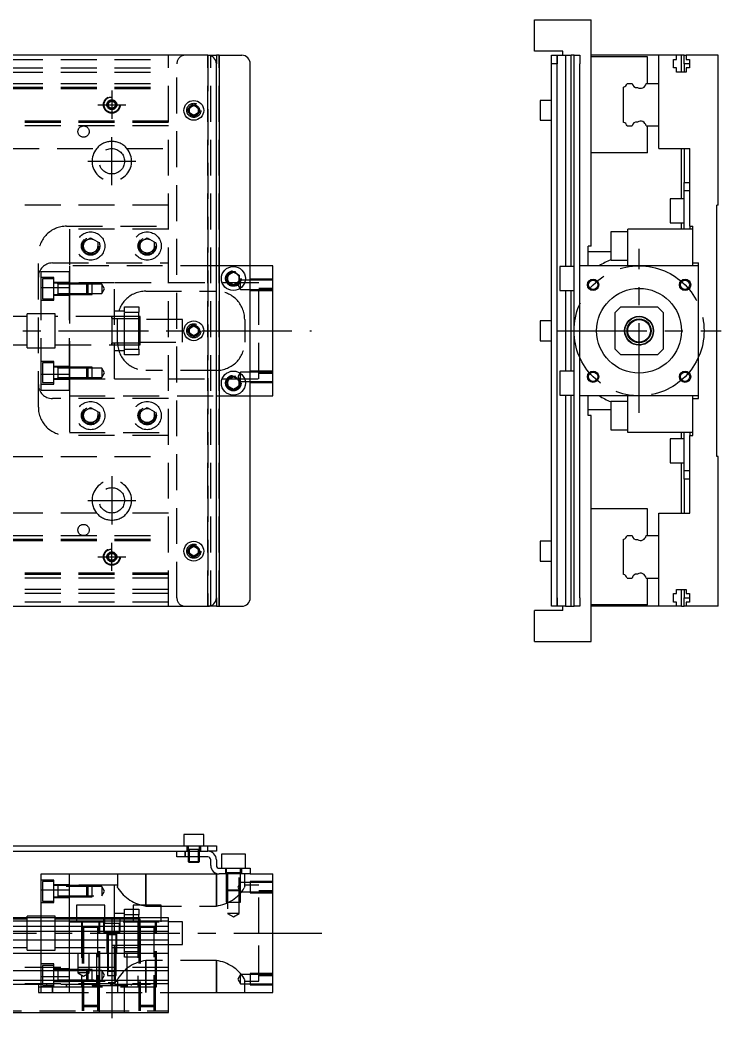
# Model space of a CAD drawing. Extents: x -28 to 613, y -272 to 112.
# Drawn here: x 364.5 to 612.5, y -243.2 to 110 of the extents above; entities that cross this region are included whole.
import ezdxf

# ---------------------------------------------------------------- set-up
doc = ezdxf.new("R2010")
doc.units = 0
doc.linetypes.add('CENTER', pattern=[50.8, 31.75, -6.35, 6.35, -6.35])
doc.linetypes.add('DASHED', pattern=[19.05, 12.7, -6.35])
doc.layers.get('0').update_dxf_attribs({"linetype": 'CONTINUOUS'})
doc.layers.add('CENTER', color=1, linetype='CENTER')

msp = doc.modelspace()

# ---------------------------------------------------------------- linework, layer by layer
at = {"color": 7, "linetype": 'CONTINUOUS'}
for p, q in [((546.53, 99), (546.53, 110)), ((546.53, 110), (566.53, 110)), ((566.53, 30), (566.53, 110)), ((556.53, 99), (546.53, 99)), ((556.53, 97.5), (556.53, 99)), ((431, 97.5), (3, 97.5)), ((431, 97.5), (434, 97.5)), ((434, 97.5), (434, 94.5)), ((435, 97.5), (434, 97.5)), ((435, 97.5), (435, -97.5)), ((435, 97.5), (443, 97.5)), ((552.53, 97.5), (554.53, 97.5)), ((552.53, 94.5), (552.53, 97.5)), ((554.53, 97.5), (557.53, 97.5)), ((554.53, 97.5), (554.53, 94.5)), ((557.53, 97.5), (557.53, 22.75)), ((557.53, 97.5), (559.53, 97.5)), ((559.53, 22.75), (559.53, 97.5)), ((560.53, 97.5), (559.53, 97.5)), ((560.53, 97.5), (562.53, 97.5)), ((560.53, 94.5), (560.53, 97.5)), ((562.53, 97.5), (562.53, 94.5)), ((590.53, 97.5), (566.53, 97.5)), ((586.53, 97), (566.53, 97)), ((586.53, 87.5), (586.53, 97)), ((590.53, 87.5), (590.53, 97.5)), ((596.83, 97.5), (590.53, 97.5)), ((595.68, 96), (596.83, 96)), ((595.68, 93), (595.68, 96)), ((598.53, 97.5), (596.83, 97.5)), ((596.83, 96), (596.83, 97.5)), ((598.53, 91.5), (598.53, 97.5)), ((599.53, 97.5), (598.53, 97.5)), ((599.53, 97.5), (600.23, 97.5)), ((599.53, 94.5), (599.53, 97.5)), ((600.23, 97.5), (600.23, 96)), ((611.53, 97.5), (600.23, 97.5)), ((600.23, 96), (601.38, 96)), ((601.38, 96), (601.38, 93)), ((611.53, 44.5), (611.53, 97.5)), ((434, -94.5), (434, 94.5)), ((446, -94.5), (446, 94.5)), ((554.53, 94.5), (552.53, 94.5)), ((552.53, -94.5), (552.53, 94.5)), ((554.53, -94.5), (554.53, 94.5)), ((560.53, -94.5), (560.53, 94.5)), ((562.53, 23), (562.53, 94.5)), ((596.83, 93), (595.68, 93)), ((596.83, 91.5), (596.83, 93)), ((601.38, 94.5), (599.53, 94.5)), ((599.53, 94.5), (599.53, 91.5)), ((600.23, 93), (600.23, 91.5)), ((601.38, 93), (600.23, 93)), ((600.23, 91.5), (596.83, 91.5)), ((578.03, 73.752272), (578.03, 86.247728)), ((579.282272, 87.5), (581.05668, 87.5)), ((586.007372, 87.5), (590.53, 87.5)), ((590.53, 72.5), (590.53, 87.5)), ((590.53, 72.5), (590.53, 87.5)), ((548.53, 81.5), (548.53, 78)), ((552.53, 81.5), (548.53, 81.5)), ((424.5, 78.866026), (426, 79.73205)), ((424.5, 77.133974), (424.5, 78.866026)), ((426, 79.73205), (427.5, 78.866026)), ((427.5, 78.866026), (427.5, 77.133974)), ((548.53, 78), (548.53, 74.5)), ((426, 76.26795), (424.5, 77.133974)), ((427.5, 77.133974), (426, 76.26795)), ((548.53, 74.5), (552.53, 74.5)), ((579.282272, 72.5), (581.05668, 72.5)), ((586.007372, 72.5), (590.53, 72.5)), ((586.53, 63), (586.53, 72.5)), ((590.53, 64.5), (590.53, 72.5)), ((590.53, 64.5), (601.53, 64.5)), ((598.53, 46.75), (598.53, 64.5)), ((599.53, 64.5), (599.53, 52.5)), ((601.53, 37), (601.53, 64.5)), ((586.53, 63), (566.53, 63)), ((599.53, 49.5), (599.53, 52.5)), ((599.53, 52.5), (601.53, 52.5)), ((601.53, 49.5), (599.53, 49.5)), ((599.53, 36), (599.53, 49.5)), ((594.53, 46.75), (594.53, 42.5)), ((599.53, 46.75), (594.53, 46.75)), ((594.53, 42.5), (594.53, 38.25)), ((611.53, 44.5), (611.03, 44.5)), ((611.03, -44.5), (611.03, 44.5)), ((602.53, 36), (579.53, 36)), ((579.53, 23), (579.53, 36)), ((594.53, 38.25), (599.53, 38.25)), ((598.53, 36), (598.53, 38.25)), ((601.53, 37), (602.53, 37)), ((601.53, 37), (601.53, 36)), ((602.53, 36), (602.53, 37)), ((602.53, 24), (602.53, 36)), ((602.53, 24), (602.53, 36)), ((573.53, 35), (573.53, 30)), ((579.53, 35), (573.53, 35)), ((566.53, 30), (565.53, 30)), ((565.53, 25), (565.53, 30)), ((573.53, 30), (573.53, 25)), ((573.53, 28), (565.53, 28)), ((565.53, 23), (565.53, 25)), ((573.53, 25), (579.53, 25)), ((454, 23), (446, 23)), ((454, -23), (454, 23)), ((555.53, 22.75), (555.53, 18.5)), ((560.53, 22.75), (555.53, 22.75)), ((562.53, -23), (562.53, 23)), ((604.53, 23), (562.53, 23)), ((602.53, 23), (602.53, 24)), ((602.53, 24), (604.53, 24)), ((604.53, 23), (604.53, 24)), ((604.53, -23), (604.53, 23)), ((438, 19.6547), (440, 20.809402)), ((438, 17.3453), (438, 19.6547)), ((440, 20.809402), (442, 19.6547)), ((442, 19.6547), (442, 17.3453)), ((555.53, 18.5), (555.53, 14.25)), ((440, 16.190598), (438, 17.3453)), ((442, 17.3453), (440, 16.190598)), ((555.53, 14.25), (560.53, 14.25)), ((557.53, 14.25), (557.53, -14.25)), ((559.53, -14.25), (559.53, 14.25)), ((577.03, 8.5), (575.03, 6.5)), ((577.03, 8.5), (590.03, 8.5)), ((592.03, 6.5), (590.03, 8.5)), ((575.03, -6.5), (575.03, 6.5)), ((592.03, 6.5), (592.03, -6.5)), ((424.5, 0.866026), (426, 1.73205)), ((424.5, -0.866026), (424.5, 0.866026)), ((426, 1.73205), (427.5, 0.866026)), ((427.5, 0.866026), (427.5, -0.866026)), ((548.53, 3.5), (548.53, 0)), ((552.53, 3.5), (548.53, 3.5)), ((426, -1.73205), (424.5, -0.866026)), ((427.5, -0.866026), (426, -1.73205)), ((548.53, 0), (548.53, -3.5)), ((548.53, -3.5), (552.53, -3.5)), ((575.03, -6.5), (577.03, -8.5)), ((590.03, -8.5), (592.03, -6.5)), ((590.03, -8.5), (577.03, -8.5)), ((438, -17.3453), (440, -16.190598)), ((438, -19.6547), (438, -17.3453)), ((440, -16.190598), (442, -17.3453)), ((442, -17.3453), (442, -19.6547)), ((555.53, -14.25), (555.53, -18.5)), ((560.53, -14.25), (555.53, -14.25)), ((440, -20.809402), (438, -19.6547)), ((442, -19.6547), (440, -20.809402)), ((555.53, -18.5), (555.53, -22.75)), ((446, -23), (454, -23)), ((555.53, -22.75), (560.53, -22.75)), ((557.53, -22.75), (557.53, -97.5)), ((559.53, -97.5), (559.53, -22.75)), ((604.53, -23), (562.53, -23)), ((562.53, -94.5), (562.53, -23)), ((565.53, -25), (565.53, -23)), ((579.53, -36), (579.53, -23)), ((602.53, -24), (602.53, -23)), ((602.53, -36), (602.53, -24)), ((602.53, -36), (602.53, -24)), ((602.53, -24), (604.53, -24)), ((604.53, -24), (604.53, -23)), ((565.53, -30), (565.53, -25)), ((573.53, -28), (565.53, -28)), ((573.53, -25), (573.53, -30)), ((579.53, -25), (573.53, -25)), ((566.53, -30), (565.53, -30)), ((566.53, -110), (566.53, -30)), ((573.53, -30), (573.53, -35)), ((573.53, -35), (579.53, -35)), ((602.53, -36), (579.53, -36)), ((594.53, -38.25), (594.53, -42.5)), ((599.53, -38.25), (594.53, -38.25)), ((598.53, -38.25), (598.53, -36)), ((599.53, -49.5), (599.53, -36)), ((601.53, -36), (601.53, -37)), ((601.53, -64.5), (601.53, -37)), ((601.53, -37), (602.53, -37)), ((602.53, -37), (602.53, -36)), ((594.53, -42.5), (594.53, -46.75)), ((611.53, -44.5), (611.03, -44.5)), ((611.53, -97.5), (611.53, -44.5)), ((594.53, -46.75), (599.53, -46.75)), ((598.53, -64.5), (598.53, -46.75)), ((599.53, -49.5), (601.53, -49.5)), ((599.53, -52.5), (599.53, -49.5)), ((601.53, -52.5), (599.53, -52.5)), ((599.53, -52.5), (599.53, -64.5)), ((586.53, -63), (566.53, -63)), ((586.53, -72.5), (586.53, -63)), ((590.53, -72.5), (590.53, -64.5)), ((590.53, -64.5), (601.53, -64.5)), ((578.03, -86.247728), (578.03, -73.752272)), ((579.282272, -72.5), (581.05668, -72.5)), ((586.007372, -72.5), (590.53, -72.5)), ((590.53, -87.5), (590.53, -72.5)), ((590.53, -87.5), (590.53, -72.5)), ((424.5, -77.133974), (426, -76.26795)), ((424.5, -78.866026), (424.5, -77.133974)), ((426, -76.26795), (427.5, -77.133974)), ((427.5, -77.133974), (427.5, -78.866026)), ((548.53, -74.5), (548.53, -78)), ((552.53, -74.5), (548.53, -74.5)), ((426, -79.73205), (424.5, -78.866026)), ((427.5, -78.866026), (426, -79.73205)), ((548.53, -78), (548.53, -81.5)), ((548.53, -81.5), (552.53, -81.5)), ((579.282272, -87.5), (581.05668, -87.5)), ((586.007372, -87.5), (590.53, -87.5)), ((586.53, -97), (586.53, -87.5)), ((590.53, -97.5), (590.53, -87.5)), ((596.83, -91.5), (600.23, -91.5)), ((596.83, -93), (596.83, -91.5)), ((598.53, -97.5), (598.53, -91.5)), ((599.53, -91.5), (599.53, -94.5)), ((600.23, -91.5), (600.23, -93)), ((434, -94.5), (434, -97.5)), ((552.53, -97.5), (552.53, -94.5)), ((554.53, -94.5), (554.53, -97.5)), ((560.53, -97.5), (560.53, -94.5)), ((562.53, -94.5), (562.53, -97.5)), ((595.68, -93), (596.83, -93)), ((595.68, -96), (595.68, -93)), ((599.53, -94.5), (601.38, -94.5)), ((599.53, -97.5), (599.53, -94.5)), ((600.23, -93), (601.38, -93)), ((601.38, -93), (601.38, -96)), ((3, -97.5), (431, -97.5)), ((434, -97.5), (431, -97.5)), ((434, -97.5), (435, -97.5)), ((435, -97.5), (443, -97.5)), ((554.53, -97.5), (552.53, -97.5)), ((557.53, -97.5), (554.53, -97.5)), ((556.53, -99), (556.53, -97.5)), ((557.53, -97.5), (559.53, -97.5)), ((559.53, -97.5), (560.53, -97.5)), ((562.53, -97.5), (560.53, -97.5)), ((586.53, -97), (566.53, -97)), ((590.53, -97.5), (566.53, -97.5)), ((596.83, -97.5), (590.53, -97.5)), ((596.83, -96), (595.68, -96)), ((596.83, -97.5), (596.83, -96)), ((598.53, -97.5), (596.83, -97.5)), ((598.53, -97.5), (599.53, -97.5)), ((600.23, -97.5), (599.53, -97.5)), ((600.23, -96), (600.23, -97.5)), ((601.38, -96), (600.23, -96)), ((611.53, -97.5), (600.23, -97.5)), ((546.53, -110), (546.53, -99)), ((556.53, -99), (546.53, -99)), ((546.53, -110), (566.53, -110)), ((429.5, -178.21), (422.5, -178.21)), ((422.5, -178.21), (422.5, -182.21)), ((429.5, -182.21), (429.5, -178.21)), ((317, -182.21), (431, -182.21)), ((431, -184.21), (431, -182.21)), ((431, -182.21), (434, -182.21)), ((434, -182.21), (434, -184.21)), ((317, -184.21), (423, -184.21)), ((420, -186.21), (420, -184.21)), ((423, -186.21), (420, -186.21)), ((423, -184.21), (431, -184.21)), ((423, -184.21), (431, -184.21)), ((431, -186.21), (423, -186.21)), ((424, -186.21), (424, -187.86)), ((424.35, -186.21), (424.35, -188.21)), ((427.65, -188.21), (427.65, -186.21)), ((428, -187.86), (428, -186.21)), ((434, -184.21), (431, -184.21)), ((444.25, -185.21), (435.75, -185.21)), ((435.75, -185.21), (435.75, -190.21)), ((444.25, -190.21), (444.25, -185.21)), ((424, -187.86), (428, -187.86)), ((424, -187.86), (424.35, -188.21)), ((427.65, -188.21), (424.35, -188.21)), ((427.65, -188.21), (428, -187.86)), ((432, -189.21), (432, -187.21)), ((434, -187.21), (434, -189.21)), ((435, -190.21), (443, -190.21)), ((443, -192.21), (443, -190.21)), ((443, -190.21), (446, -190.21)), ((446, -190.21), (446, -192.21)), ((372, -197.88029), (372, -192.21)), ((372, -192.21), (382, -192.21)), ((382, -192.21), (435, -192.21)), ((382, -207.71), (382, -192.21)), ((443, -192.21), (435, -192.21)), ((446, -192.21), (443, -192.21)), ((446, -192.21), (454, -192.21)), ((454, -234.21), (454, -192.21)), ((372, -197.88029), (382, -197.88029)), ((372, -207.71), (372, -197.88029)), ((394.5, -203.21), (384.5, -203.21)), ((384.5, -203.21), (384.5, -207.71)), ((394.5, -207.71), (394.5, -203.21)), ((414.5, -203.21), (404.5, -203.21)), ((404.5, -203.21), (404.5, -207.71)), ((414.5, -207.71), (414.5, -203.21)), ((417, -207.71), (310.5, -207.71)), ((367, -207.71), (367, -207.21)), ((372, -207.21), (367, -207.21)), ((397, -208.209994), (397, -218.210006)), ((417, -241.21), (417, -207.71)), ((417, -208.962272), (310.5, -208.962272)), ((310.5, -210.73668), (417, -210.73668)), ((398, -208.96), (397, -208.96)), ((397, -211.01), (397, -212.71)), ((401.5, -208.96), (398, -208.96)), ((404.5, -208.96), (401.5, -208.96)), ((406.5, -208.96), (404.5, -208.96)), ((407, -208.96), (406.5, -208.96)), ((417, -212.633076), (310.5, -212.633076)), ((397, -212.71), (397, -217.46)), ((397, -213.21), (397, -218.210006)), ((417, -215.687372), (310.5, -215.687372)), ((397, -217.46), (407, -217.46)), ((17, -220.21), (417, -220.21)), ((417, -226.51), (17, -226.51)), ((395.75, -226.51), (395.75, -226.71)), ((417, -229.91), (17, -229.91)), ((417, -234.21), (454, -234.21)), ((17, -241.21), (417, -241.21))]:
    msp.add_line(p, q, dxfattribs=at)
at = {"color": 3, "linetype": 'DASHED'}
for p, q in [((17, 96), (417, 96)), ((417, -97.5), (417, 97.5)), ((431, -97.5), (431, 97.5)), ((431, 97.5), (431, -97.5)), ((432, -97.5), (432, 97.5)), ((435, -97.5), (435, 97.5)), ((554.53, 94.5), (554.53, 97.5)), ((17, 93), (417, 93)), ((420, -94.5), (420, 94.5)), ((17, 91.5), (417, 91.5)), ((17, 87.5), (417, 87.5)), ((17, 86.247728), (417, 86.247728)), ((17, 86.1147), (417, 86.1147)), ((17, 86.1), (417, 86.1)), ((17, 85.8), (417, 85.8)), ((395.75, 80.721688), (397, 81.443376)), ((397, 81.443376), (398.25, 80.721688)), ((395.75, 79.278312), (395.75, 80.721688)), ((397, 78.556624), (395.75, 79.278312)), ((398.25, 79.278312), (397, 78.556624)), ((398.25, 80.721688), (398.25, 79.278312)), ((398.477374, 80.25955), (398.5, 80)), ((427.973226, 78.326156), (428, 78)), ((417, 74.2), (17, 74.2)), ((417, 73.9), (17, 73.9)), ((417, 73.8853), (17, 73.8853)), ((417, 73.752272), (17, 73.752272)), ((417, 72.5), (17, 72.5)), ((282.361903, 64.5), (391.638098, 64.5)), ((402.361902, 64.5), (417, 64.5)), ((417, 44.5), (17, 44.5)), ((381, 37), (417, 37)), ((417, 36), (382, 36)), ((382, 36), (382, 23)), ((417, 36), (417, 37)), ((387, 31.443376), (389.5, 32.886752)), ((389.5, 32.886752), (392, 31.443376)), ((407, 31.443376), (409.5, 32.886752)), ((409.5, 32.886752), (412, 31.443376)), ((386.5, 30), (386.520026, 30.346056)), ((387, 28.556624), (387, 31.443376)), ((389.5, 27.113248), (387, 28.556624)), ((392, 28.556624), (389.5, 27.113248)), ((392, 31.443376), (392, 28.556624)), ((406.5, 30), (406.520026, 30.346056)), ((407, 28.556624), (407, 31.443376)), ((409.5, 27.113248), (407, 28.556624)), ((412, 28.556624), (409.5, 27.113248)), ((412, 31.443376), (412, 28.556624)), ((371, -27), (371, 27)), ((376, 24), (417, 24)), ((434, 23), (382, 23)), ((382, 23), (382, 15.32971)), ((446, 23), (434, 23)), ((372, 21), (382, 21)), ((372, 15.32971), (372, 21)), ((376.5, 18.849242), (372, 18.849242)), ((372.5, 18.349242), (372.5, 11.349242)), ((376.5, 18.349242), (372.5, 18.349242)), ((376.5, 10.849242), (376.5, 18.849242)), ((382, 15.32971), (382, 21)), ((437.5, 18.5), (437.52689, 18.865682)), ((442.5, 17.913456), (442.355836, 17.663756)), ((442.5, 14.613456), (442.5, 17.913456)), ((446, 17.913456), (442.5, 17.913456)), ((454, 18.26345), (446, 18.26345)), ((454, 17.913456), (446, 17.913456)), ((372, -15.32971), (372, 15.32971)), ((372, 15.32971), (382, 15.32971)), ((382, 17.099242), (376.5, 17.099242)), ((377.905, 16.849242), (376.5, 16.849242)), ((382, 16.849242), (377.895, 16.849242)), ((377.9, 16.849248), (377.9, 12.849238)), ((377.9, 16.849248), (377.9, 12.849238)), ((377.9, 16.849248), (377.9, 12.849238)), ((377.9, 16.849242), (377.9, 16.63278)), ((377.9, 16.632534), (377.9, 16.849242)), ((377.9, 16.63278), (377.9, 13.065704)), ((382, 16.499242), (377.9, 16.499242)), ((398, 17), (382, 17)), ((398, 17), (382, 17)), ((388.15, 16.849242), (382, 16.849242)), ((388.15, 16.849238), (382, 16.849238)), ((388.5, 16.499242), (382, 16.499242)), ((388.5, 16.499242), (382, 16.499242)), ((382, 15.32971), (382, -15.32971)), ((382, -15.32971), (382, 15.32971)), ((388.15, 12.849242), (388.15, 16.849242)), ((388.5, 16.499242), (388.15, 16.849242)), ((390, 16.849238), (388.15, 16.849238)), ((388.5, 16.499242), (388.5, 13.199242)), ((390, 16.499242), (388.5, 16.499242)), ((390, 12.849248), (390, 16.849238)), ((393.5, 16.499242), (390, 16.499242)), ((393.5, 16.499242), (393.5, 14.849242)), ((394.452628, 14.849242), (393.5, 16.499242)), ((393.5, 14.849242), (393.5, 13.199242)), ((393.5, 13.199242), (394.452628, 14.849242)), ((398, -17), (398, 17)), ((449, 17), (398, 17)), ((441.90257, 16.878676), (441.547372, 16.263456)), ((441.547372, 16.263456), (442.5, 14.613456)), ((442.5, 14.613456), (446, 14.613456)), ((446, 14.613456), (454, 14.613456)), ((446, 14.26346), (454, 14.26346)), ((449, -17), (449, 17)), ((454, 15), (449, 15)), ((372, 10.849242), (376.5, 10.849242)), ((372.5, 11.349242), (376.5, 11.349242)), ((376.5, 12.849242), (377.905, 12.849242)), ((376.5, 12.599242), (382, 12.599242)), ((377.895, 12.849242), (382, 12.849242)), ((377.9, 13.199242), (382, 13.199242)), ((377.9, 12.849242), (377.9, 13.06591)), ((377.9, 13.065704), (377.9, 12.849242)), ((382, 13.199242), (388.5, 13.199242)), ((382, 13.199242), (388.5, 13.199242)), ((382, 12.849248), (388.15, 12.849248)), ((382, 12.849242), (388.15, 12.849242)), ((388.15, 12.849242), (388.5, 13.199242)), ((388.15, 12.849248), (390, 12.849248)), ((388.5, 13.199242), (390, 13.199242)), ((390, 13.199242), (393.5, 13.199242)), ((409, 14), (434, 14)), ((401.5, 8.5), (406.5, 8.5)), ((401.5, 6.5), (401.5, 8.5)), ((406.5, 8.5), (406.5, 6.5)), ((367, 5), (362, 5)), ((367, -6), (367, 6)), ((372, 6), (367, 6)), ((377, 6), (372, 6)), ((377, 6), (372, 6)), ((377, -6), (377, 6)), ((377, -6), (377, 6)), ((397.005, 5), (377, 5)), ((396.995, 5), (377, 5)), ((406.5, 5), (396.995, 5)), ((397.005, 5), (396.995, 5)), ((397, 5.000006), (397, -5.000006)), ((397, 5.000006), (397, -5.000006)), ((397, 4.43509), (397, 5)), ((397, 5), (397, 4.435078)), ((397, 4.435078), (397, -4.43509)), ((407, 4.25), (397, 4.25)), ((406.5, 5), (397.005, 5)), ((401.5, 7), (398, 7)), ((399, -4), (399, 4)), ((406.5, 6.5), (401.5, 6.5)), ((401.5, -6.5), (401.5, 6.5)), ((406.5, -6.5), (406.5, 6.5)), ((407, 5), (406.5, 5)), ((407, -5), (407, 5)), ((422, 4), (407, 4)), ((422, -4), (422, 4)), ((444, 4), (444, -4)), ((424, 0), (424.023172, 0.30356)), ((362, -5), (367, -5)), ((367, -6), (372, -6)), ((372, -6), (377, -6)), ((372, -6), (377, -6)), ((377, -5), (397.005, -5)), ((377, -5), (396.995, -5)), ((396.995, -5), (406.5, -5)), ((396.995, -5), (397.005, -5)), ((397, -4.25), (407, -4.25)), ((397, -5), (397, -4.435078)), ((397, -4.43509), (397, -5)), ((397.005, -5), (406.5, -5)), ((398, -7), (401.5, -7)), ((401.5, -6.5), (406.5, -6.5)), ((401.5, -8.5), (401.5, -6.5)), ((406.5, -5), (407, -5)), ((406.5, -6.5), (406.5, -8.5)), ((407, -4), (422, -4)), ((583.53, -5), (584.137178, -4.962996)), ((406.5, -8.5), (401.5, -8.5)), ((376.5, -10.849242), (372, -10.849242)), ((372.5, -11.349242), (372.5, -18.349242)), ((376.5, -11.349242), (372.5, -11.349242)), ((376.5, -18.849242), (376.5, -10.849242)), ((382, -12.599242), (376.5, -12.599242)), ((377.905, -12.849242), (376.5, -12.849242)), ((382, -12.849244), (377.895, -12.849242)), ((377.9, -12.849238), (377.9, -16.849248)), ((377.9, -12.849238), (377.9, -16.849248)), ((377.9, -12.849242), (377.9, -13.065704)), ((377.9, -13.06595), (377.9, -12.849242)), ((377.9, -13.065704), (377.9, -16.63278)), ((382, -13.199242), (377.9, -13.199242)), ((388.15, -12.849242), (382, -12.849244)), ((388.15, -12.849248), (382, -12.849248)), ((388.5, -13.199242), (382, -13.199242)), ((388.5, -13.199242), (382, -13.199242)), ((388.15, -16.849242), (388.15, -12.849242)), ((388.5, -13.199242), (388.15, -12.849242)), ((390, -12.849248), (388.15, -12.849248)), ((388.5, -13.199242), (388.5, -16.499242)), ((390, -13.199242), (388.5, -13.199242)), ((390, -16.849238), (390, -12.849248)), ((393.5, -13.199242), (390, -13.199242)), ((393.5, -13.199242), (393.5, -16.499242)), ((394.452628, -14.849242), (393.5, -13.199242)), ((434, -14), (409, -14)), ((372, -15.32971), (382, -15.32971)), ((372, -21), (372, -15.32971)), ((376.5, -16.849242), (377.905, -16.849242)), ((376.5, -17.099242), (382, -17.099242)), ((377.895, -16.849242), (382, -16.84924)), ((377.9, -16.499242), (382, -16.499242)), ((377.9, -16.849242), (377.9, -16.632574)), ((377.9, -16.63278), (377.9, -16.849242)), ((382, -15.32971), (382, -23)), ((382, -21), (382, -15.32971)), ((382, -16.499242), (388.5, -16.499242)), ((382, -16.499242), (388.5, -16.499242)), ((382, -16.849238), (388.15, -16.849238)), ((382, -16.84924), (388.15, -16.849242)), ((382, -17), (398, -17)), ((382, -17), (398, -17)), ((388.15, -16.849242), (388.5, -16.499242)), ((388.15, -16.849238), (390, -16.849238)), ((388.5, -16.499242), (390, -16.499242)), ((390, -16.499242), (393.5, -16.499242)), ((393.5, -16.499242), (394.452628, -14.849242)), ((398, -17), (449, -17)), ((442.5, -14.613456), (441.547372, -16.263456)), ((441.547372, -16.263456), (441.90364, -16.880528)), ((442.5, -17.913456), (442.5, -14.613456)), ((446, -14.613456), (442.5, -14.613456)), ((454, -14.26346), (446, -14.26346)), ((454, -14.613456), (446, -14.613456)), ((449, -15), (454, -15)), ((372, -18.849242), (376.5, -18.849242)), ((372, -21), (382, -21)), ((372.5, -18.349242), (376.5, -18.349242)), ((442.355326, -17.662872), (442.5, -17.913456)), ((442.483582, -18.213962), (442.5, -18.5)), ((442.5, -17.913456), (446, -17.913456)), ((446, -17.913456), (454, -17.913456)), ((446, -18.26345), (454, -18.26345)), ((417, -24), (376, -24)), ((382, -23), (434, -23)), ((382, -23), (382, -36)), ((434, -23), (446, -23)), ((387, -28.556624), (389.5, -27.113248)), ((389.5, -27.113248), (392, -28.556624)), ((407, -28.556624), (409.5, -27.113248)), ((409.5, -27.113248), (412, -28.556624)), ((387, -31.443376), (387, -28.556624)), ((389.5, -32.886752), (387, -31.443376)), ((392, -31.443376), (389.5, -32.886752)), ((392, -28.556624), (392, -31.443376)), ((392.477798, -29.635694), (392.5, -30)), ((407, -31.443376), (407, -28.556624)), ((409.5, -32.886752), (407, -31.443376)), ((412, -31.443376), (409.5, -32.886752)), ((412, -28.556624), (412, -31.443376)), ((412.477798, -29.635694), (412.5, -30)), ((417, -37), (381, -37)), ((382, -36), (417, -36)), ((17, -44.5), (417, -44.5)), ((391.638098, -64.5), (282.361903, -64.5)), ((417, -64.5), (402.361902, -64.5)), ((17, -72.5), (417, -72.5)), ((17, -73.752272), (417, -73.752272)), ((17, -73.8853), (417, -73.8853)), ((17, -73.9), (417, -73.9)), ((417, -73.752272), (417, -72.5)), ((17, -74.2), (417, -74.2)), ((427.973226, -77.673844), (428, -78)), ((395.5, -80), (395.516134, -79.78059)), ((395.75, -79.278312), (397, -78.556624)), ((395.75, -80.721688), (395.75, -79.278312)), ((397, -81.443376), (395.75, -80.721688)), ((397, -78.556624), (398.25, -79.278312)), ((398.25, -80.721688), (397, -81.443376)), ((398.25, -79.278312), (398.25, -80.721688)), ((417, -85.8), (17, -85.8)), ((417, -86.1), (17, -86.1)), ((417, -86.1147), (17, -86.1147)), ((417, -86.247728), (17, -86.247728)), ((417, -87.5), (17, -87.5)), ((417, -91.5), (17, -91.5)), ((417, -93), (17, -93)), ((554.53, -97.5), (554.53, -94.5)), ((417, -96), (17, -96)), ((423.5, -182.21), (423.5, -184.21)), ((428.000006, -183.61), (423.999994, -183.61)), ((424, -182.21), (424, -186.21)), ((424.35, -183.61), (424.35, -186.21)), ((427.65, -186.21), (427.65, -183.61)), ((428, -186.21), (428, -182.21)), ((428.5, -184.21), (428.5, -182.21)), ((420, -184.21), (423, -184.21)), ((423, -184.21), (423, -186.21)), ((423, -186.21), (423, -184.21)), ((424.000006, -184.21), (424.000006, -186.21)), ((427.999994, -186.21), (427.999994, -184.21)), ((437.25, -190.21), (437.25, -192.21)), ((437.5, -190.21), (437.500006, -202.21)), ((437.500006, -190.21), (437.500006, -197.81)), ((442.499994, -202.21), (442.5, -190.21)), ((442.75, -192.21), (442.75, -190.21)), ((399, -192.21), (399, -196.687288)), ((409, -203.56635), (409, -192.21)), ((409, -192.21), (409, -203.56635)), ((434, -192.21), (434, -203.56635)), ((434, -203.56635), (434, -192.21)), ((442.500006, -191.81), (437.499994, -191.81)), ((437.9, -191.81), (437.9, -206.21)), ((442.1, -206.21), (442.1, -191.81)), ((444, -196.687288), (444, -192.21)), ((376.5, -194.360758), (372, -194.360758)), ((372.5, -194.860758), (372.5, -198.360758)), ((376.5, -194.860758), (372.5, -194.860758)), ((376.5, -202.360758), (376.5, -194.360758)), ((382, -196.110758), (376.5, -196.110758)), ((382, -196.360758), (376.5, -196.360758)), ((377.9, -196.360752), (377.9, -200.360762)), ((393.5, -196.710758), (377.9, -196.710758)), ((398, -196.21), (382, -196.21)), ((388.15, -196.360758), (382, -196.360758)), ((388.15, -196.360762), (382, -196.360762)), ((388.15, -198.360758), (388.15, -196.360758)), ((388.5, -196.710758), (388.15, -196.360758)), ((390, -196.360762), (388.15, -196.360762)), ((388.5, -196.710758), (388.5, -198.360758)), ((390, -200.360752), (390, -196.360762)), ((393.5, -196.710758), (393.5, -198.360758)), ((394.452628, -198.360758), (393.5, -196.710758)), ((398, -207.71), (398, -196.21)), ((399, -196.21), (398, -196.21)), ((399.038578, -196.924492), (399, -196.687288)), ((399.151334, -197.205906), (399.038578, -196.924492)), ((442.5, -195.296544), (441.547372, -196.946544)), ((441.547372, -196.946544), (442.5, -198.596544)), ((454, -195.296544), (442.5, -195.296544)), ((443.966794, -196.90572), (443.869504, -197.162408)), ((444, -196.687288), (443.966794, -196.90572)), ((449, -196.21), (444, -196.21)), ((446, -194.94655), (446, -198.94654)), ((454, -194.94655), (446, -194.94655)), ((449, -213.21), (449, -196.21)), ((372.5, -198.360758), (372.5, -201.860758)), ((376.5, -200.360758), (382, -200.360758)), ((376.5, -200.610758), (382, -200.610758)), ((377.9, -200.010758), (393.5, -200.010758)), ((382, -200.360752), (388.15, -200.360752)), ((382, -200.360758), (388.15, -200.360758)), ((388.15, -200.360758), (388.15, -198.360758)), ((388.15, -200.360758), (388.5, -200.010758)), ((388.15, -200.360752), (390, -200.360752)), ((388.5, -198.360758), (388.5, -200.010758)), ((393.5, -198.360758), (393.5, -200.010758)), ((393.5, -200.010758), (394.452628, -198.360758)), ((437.5, -197.81), (442.5, -197.81)), ((437.5, -197.81), (437.9, -198.21)), ((442.1, -198.21), (437.9, -198.21)), ((442.1, -198.21), (442.5, -197.81)), ((442.5, -198.596544), (454, -198.596544)), ((446, -198.94654), (454, -198.94654)), ((454, -198.21), (449, -198.21)), ((372, -202.360758), (376.5, -202.360758)), ((372.5, -201.860758), (376.5, -201.860758)), ((401.5, -204.71), (404.5, -204.71)), ((401.5, -206.71), (401.5, -204.71)), ((404.5, -204.71), (406.5, -204.71)), ((406.5, -204.71), (406.5, -206.71)), ((409, -203.56635), (434, -203.56635)), ((437.500006, -202.21), (442.499994, -202.21)), ((367, -208.21), (362, -208.21)), ((367, -213.21), (367, -207.71)), ((377, -207.21), (372, -207.21)), ((372, -220.21), (372, -207.71)), ((377, -207.71), (377, -207.21)), ((377, -213.21), (377, -207.71)), ((382, -208.21), (377, -208.21)), ((382, -209.21), (382, -207.71)), ((384.5, -208.21), (382, -208.21)), ((384.5, -207.71), (384.5, -209.21)), ((394.5, -208.21), (384.5, -208.21)), ((394, -207.71), (394, -212.71)), ((394.5, -209.21), (394.5, -207.71)), ((397, -208.21), (394.5, -208.21)), ((398, -208.21), (397, -208.21)), ((401.5, -206.21), (398, -206.21)), ((398, -209.21), (398, -207.71)), ((401.5, -208.21), (398, -208.21)), ((400, -212.71), (400, -207.71)), ((404.5, -206.71), (401.5, -206.71)), ((401.5, -207.71), (401.5, -206.71)), ((401.5, -209.21), (401.5, -207.71)), ((404.5, -208.21), (401.5, -208.21)), ((406.5, -206.71), (404.5, -206.71)), ((404.5, -207.71), (404.5, -209.21)), ((406.5, -208.21), (404.5, -208.21)), ((406.5, -207.71), (406.5, -206.71)), ((406.5, -209.21), (406.5, -207.71)), ((407, -208.21), (406.5, -208.21)), ((407, -209.21), (407, -208.21)), ((414.5, -209.21), (414.5, -207.71)), ((442.1, -206.21), (437.9, -206.21)), ((437.9, -206.21), (440, -207.422436)), ((440, -207.422436), (442.1, -206.21)), ((382, -209.21), (417, -209.21)), ((382, -220.21), (382, -209.21)), ((386.25, -209.21), (386.25, -232.21)), ((392.500006, -211.21), (386.499994, -211.21)), ((386.5, -209.21), (386.5, -211.21)), ((386.5, -211.21), (386.5, -232.21)), ((387, -211.21), (387, -240.71)), ((392, -240.71), (392, -211.21)), ((392.5, -211.21), (392.5, -209.21)), ((392.5, -232.21), (392.5, -211.21)), ((392.75, -232.21), (392.75, -209.21)), ((399.75, -209.71), (394.25, -209.71)), ((394.25, -209.71), (394.25, -212.71)), ((398, -209.71), (398, -209.21)), ((398, -212.71), (398, -209.71)), ((399.75, -212.71), (399.75, -209.71)), ((401.5, -219.71), (401.5, -209.21)), ((406.25, -209.21), (406.25, -232.21)), ((412.500006, -211.21), (406.499994, -211.21)), ((406.5, -209.21), (406.5, -211.21)), ((406.5, -211.21), (406.5, -232.21)), ((407, -211.21), (407, -209.21)), ((407, -211.21), (407, -240.71)), ((412, -240.71), (412, -211.21)), ((412.5, -211.21), (412.5, -209.21)), ((412.5, -232.21), (412.5, -211.21)), ((412.75, -232.21), (412.75, -209.21)), ((422, -209.21), (417, -209.21)), ((422, -213.21), (422, -209.21)), ((367, -219.21), (367, -213.21)), ((377, -219.21), (377, -213.21)), ((394, -212.71), (400, -212.71)), ((395.25, -212.71), (395.25, -220.21)), ((398.500006, -213.71), (395.499994, -213.71)), ((395.5, -212.71), (395.5, -213.71)), ((395.5, -213.71), (395.5, -220.21)), ((395.75, -213.71), (395.75, -230.71)), ((398, -213.21), (398, -212.71)), ((398, -230.21), (398, -213.21)), ((398.25, -230.71), (398.25, -213.71)), ((398.5, -213.71), (398.5, -212.71)), ((398.5, -220.21), (398.5, -213.71)), ((398.75, -220.21), (398.75, -212.71)), ((422, -217.21), (422, -213.21)), ((449, -230.21), (449, -213.21)), ((362, -218.21), (367, -218.21)), ((377, -218.21), (382, -218.21)), ((382, -218.21), (397.005, -218.21)), ((396.995, -218.21), (406.5, -218.21)), ((397.005, -218.21), (406.5, -218.21)), ((406.5, -218.21), (407, -218.21)), ((407, -217.21), (417, -217.21)), ((417, -217.21), (422, -217.21)), ((367, -219.21), (372, -219.21)), ((372, -219.21), (377, -219.21)), ((372, -226.51), (372, -220.21)), ((382, -226.51), (382, -220.21)), ((385, -220.21), (385, -227.21)), ((389, -227.21), (389, -220.21)), ((391.638098, -231.21), (391.638098, -220.21)), ((395.5, -220.21), (395.5, -226.46)), ((395.500006, -220.21), (395.500006, -226.460006)), ((398.499994, -226.460006), (398.499994, -220.21)), ((398.5, -226.46), (398.5, -220.21)), ((401.5, -219.71), (406.5, -219.71)), ((401.5, -221.71), (401.5, -219.71)), ((406.5, -221.71), (401.5, -221.71)), ((402.361902, -220.21), (402.361902, -231.21)), ((417, -225.36), (17, -225.36)), ((376.5, -224.059242), (372, -224.059242)), ((372.5, -224.559242), (372.5, -226.51)), ((376.5, -224.559242), (372.5, -224.559242)), ((376.5, -232.059242), (376.5, -224.059242)), ((382, -225.809242), (376.5, -225.809242)), ((434, -222.85365), (409, -222.85365)), ((409, -234.21), (409, -222.85365)), ((409, -222.85365), (409, -232.21)), ((434, -222.85365), (434, -234.21)), ((434, -234.21), (434, -222.85365)), ((372, -228.53971), (372, -226.51)), ((372, -228.53971), (382, -228.53971)), ((372, -229.91), (372, -228.53971)), ((372.5, -226.51), (372.5, -228.059242)), ((372.5, -228.059242), (372.5, -229.91)), ((377.9, -226.059242), (376.5, -226.059242)), ((377.9, -226.059238), (377.9, -230.059248)), ((382, -226.059242), (377.9, -226.059242)), ((393.5, -226.409242), (377.9, -226.409242)), ((388.15, -226.059242), (382, -226.059242)), ((388.15, -226.059248), (382, -226.059248)), ((382, -229.91), (382, -226.51)), ((389, -227.21), (385, -227.21)), ((385, -227.21), (387, -228.3647)), ((387, -228.3647), (389, -227.21)), ((388.15, -228.059242), (388.15, -226.059242)), ((388.5, -226.409242), (388.15, -226.059242)), ((390, -226.059248), (388.15, -226.059248)), ((388.15, -230.059242), (388.15, -228.059242)), ((388.5, -226.409242), (388.5, -228.059242)), ((388.5, -228.059242), (388.5, -229.709242)), ((390, -230.059238), (390, -226.059248)), ((393.5, -226.409242), (393.5, -229.709242)), ((394.452628, -228.059242), (393.5, -226.409242)), ((393.5, -229.709242), (394.452628, -228.059242)), ((395.5, -226.46), (398.5, -226.46)), ((395.5, -226.46), (395.55, -226.51)), ((395.500006, -226.460006), (395.500006, -226.51)), ((395.500006, -226.51), (395.500006, -228.21)), ((395.500006, -228.21), (398.499994, -228.21)), ((398.25, -226.71), (395.75, -226.71)), ((398.25, -226.71), (398.45, -226.51)), ((398.45, -226.51), (398.5, -226.46)), ((398.499994, -226.51), (398.499994, -226.460006)), ((398.499994, -228.21), (398.499994, -226.51)), ((399, -229.732712), (399.03286, -229.515332)), ((399.03286, -229.515332), (399.130496, -229.257592)), ((442.5, -227.823456), (441.547372, -229.473456)), ((441.547372, -229.473456), (442.5, -231.123456)), ((442.5, -231.123456), (442.5, -227.823456)), ((454, -227.823456), (442.5, -227.823456)), ((443.966794, -229.51428), (443.869504, -229.257592)), ((444, -229.732712), (443.966794, -229.51428)), ((446, -227.47346), (446, -231.47345)), ((454, -227.47346), (446, -227.47346)), ((449, -228.21), (454, -228.21)), ((417, -231.06), (17, -231.06)), ((17, -231.21), (417, -231.21)), ((371, -231.21), (371, -232.21)), ((371, -232.21), (381, -232.21)), ((371, -232.21), (371, -234.21)), ((372, -231.21), (372, -229.91)), ((372, -234.21), (372, -231.21)), ((372, -232.059242), (376.5, -232.059242)), ((372.5, -229.91), (372.5, -231.21)), ((372.5, -231.559242), (376.5, -231.559242)), ((374, -231.71), (374, -231.21)), ((376, -234.21), (376, -232.21)), ((376, -232.21), (376, -234.21)), ((376.5, -230.059242), (377.9, -230.059242)), ((376.5, -230.309242), (382, -230.309242)), ((377.9, -229.709242), (393.5, -229.709242)), ((377.9, -230.059242), (382, -230.059242)), ((381, -232.21), (381, -231.21)), ((381, -231.21), (381, -232.21)), ((381, -232.21), (417, -232.21)), ((382, -232.21), (382, -229.91)), ((382, -230.059238), (388.15, -230.059238)), ((382, -230.059242), (388.15, -230.059242)), ((382, -230.21), (398, -230.21)), ((382, -234.21), (382, -232.21)), ((386.5, -232.21), (386.5, -238.71)), ((386.500006, -232.21), (386.500006, -238.710006)), ((388.15, -230.059242), (388.5, -229.709242)), ((388.15, -230.059238), (390, -230.059238)), ((390, -231.21), (390, -231.71)), ((390, -231.71), (404, -231.71)), ((392.499994, -238.710006), (392.499994, -232.21)), ((392.5, -231.71), (392.5, -241.21)), ((392.5, -238.71), (392.5, -232.21)), ((398.25, -230.71), (395.75, -230.71)), ((395.75, -230.71), (397, -231.431688)), ((397, -231.431688), (398.25, -230.71)), ((398, -230.21), (399, -230.21)), ((399, -229.732712), (399, -234.21)), ((401.5, -241.21), (401.5, -231.71)), ((404, -231.71), (404, -231.21)), ((406.5, -232.21), (406.5, -238.71)), ((406.500006, -232.21), (406.500006, -238.710006)), ((409, -232.21), (409, -234.21)), ((412.499994, -238.710006), (412.499994, -232.21)), ((412.5, -238.71), (412.5, -232.21)), ((442.5, -231.123456), (454, -231.123456)), ((444, -234.21), (444, -229.732712)), ((444, -230.21), (449, -230.21)), ((446, -231.47345), (454, -231.47345)), ((371, -234.21), (376, -234.21)), ((376, -234.21), (417, -234.21)), ((386.5, -238.71), (392.5, -238.71)), ((386.5, -238.71), (387, -239.21)), ((386.500006, -238.710006), (386.500006, -240.71)), ((392, -239.21), (387, -239.21)), ((392, -239.21), (392.5, -238.71)), ((392.499994, -240.71), (392.499994, -238.710006)), ((406.5, -238.71), (412.5, -238.71)), ((406.5, -238.71), (407, -239.21)), ((406.500006, -238.710006), (406.500006, -240.71)), ((412, -239.21), (407, -239.21)), ((412, -239.21), (412.5, -238.71)), ((412.499994, -240.71), (412.499994, -238.710006)), ((28.499992, -240.71), (417, -240.71))]:
    msp.add_line(p, q, dxfattribs=at)
for centre, radius in [((397, 80), 3), ((397, 80), 2.75), ((397, 80), 1.75), ((397, 80), 1.5), ((397, 80), 1.25), ((426, 78), 2.5), ((426, 78), 2), ((387, 70.5), 2), ((397, 60), 4.5), ((389.5, 30), 5), ((389.5, 30), 3.25), ((389.5, 30), 3), ((389.5, 30), 2.5), ((409.5, 30), 5), ((409.5, 30), 3.25), ((409.5, 30), 3), ((409.5, 30), 2.5), ((440, 18.5), 2.75), ((440, 18.5), 2.5), ((426, 0), 2.5), ((426, 0), 2), ((440, -18.5), 2.75), ((440, -18.5), 2.5), ((389.5, -30), 5), ((389.5, -30), 3.25), ((389.5, -30), 3), ((389.5, -30), 2.5), ((409.5, -30), 5), ((409.5, -30), 3.25), ((409.5, -30), 3), ((409.5, -30), 2.5), ((397, -60), 4.5), ((387, -70.5), 2), ((397, -80), 3), ((397, -80), 2.75), ((426, -78), 2.5), ((426, -78), 2), ((397, -80), 1.75), ((397, -80), 1.5), ((397, -80), 1.25)]:
    msp.add_circle(centre, radius, dxfattribs=at)
at = {"color": 7, "linetype": 'CONTINUOUS'}
for centre, radius in [((426, 78), 3.5), ((440, 18.5), 4.25), ((567.266544, 16.263456), 1.65), ((599.793456, 16.263456), 1.65), ((583.53, 0), 15), ((583.53, 0), 5.125), ((583.53, 0), 5), ((583.53, 0), 4.25), ((583.53, 0), 4), ((426, 0), 3.5), ((440, -18.5), 4.25), ((567.266544, -16.263456), 1.65), ((599.793456, -16.263456), 1.65), ((426, -78), 3.5)]:
    msp.add_circle(centre, radius, dxfattribs=at)
at = {"color": 3, "linetype": 'CONTINUOUS'}
for centre in [(567.266544, 16.263456), (599.793456, 16.263456), (567.266544, -16.263456), (599.793456, -16.263456)]:
    msp.add_circle(centre, 2, dxfattribs=at)
at = {"color": 3, "linetype": 'DASHED'}
for centre, radius, start, end in [((423, 94.5), 3, 90, 180), ((397, 60), 7, 139.994799, 40.005201), ((397, 60), 7, 40.005201, 139.994799), ((381, 27), 10, 90, 180), ((376, 19), 5, 90, 180), ((409, 4), 10, 90, 180), ((434, 4), 10, 0, 90), ((409, -4), 10, 180, 270), ((434, -4), 10, 270, 0), ((376, -19), 5, 180, 270), ((381, -27), 10, 180, 270), ((397, -60), 7, 319.994799, 220.005201), ((397, -60), 7, 220.005201, 319.994799), ((423, -94.5), 3, 180, 270), ((410.996387, -189.669917), 14.039103, 212.46509038, 261.82472024), ((432.02589, -189.716712), 13.989624, 278.11222382, 327.84375684), ((410.833763, -236.486991), 13.756114, 97.66063686, 148.29534379), ((432.02589, -236.703288), 13.989624, 32.15624316, 81.88777618)]:
    msp.add_arc(centre, radius, start, end, dxfattribs=at)
at = {"color": 7, "linetype": 'CONTINUOUS'}
for centre, radius, start, end in [((431, 94.5), 3, 0, 90), ((443, 94.5), 3, 0, 90), ((577.63, 87.9), 1.7, 283.608961, 346.391039), ((582.73, 87.8), 1.7, 190.164249, 277.540197), ((584.03, 87.8), 2, 237.42103, 351.373073), ((426, 78), 1.65, 155.380023, 180), ((426, 78), 1.65, 180, 204.619977), ((426, 78), 1.65, 144.619977, 155.380023), ((426, 78), 1.65, 95.380023, 144.619977), ((426, 78), 1.65, 84.619977, 95.380023), ((426, 78), 1.65, 35.380023, 84.619977), ((426, 78), 1.65, 24.619977, 35.380023), ((426, 78), 1.65, 335.380023, 24.619977), ((426, 78), 1.65, 204.619977, 215.380023), ((426, 78), 1.65, 215.380023, 264.619977), ((426, 78), 1.65, 264.619977, 275.380023), ((426, 78), 1.65, 275.380023, 324.619977), ((426, 78), 1.65, 324.619977, 335.380023), ((584.03, 72.2), 2, 8.626927, 122.57897), ((577.63, 72.1), 1.7, 13.608961, 76.391039), ((582.73, 72.2), 1.7, 82.459803, 169.835751), ((583.53, 0), 27, 111.738461, 121.586338), ((440, 18.5), 2.1, 162.24721, 180), ((440, 18.5), 2.1, 180, 197.75279), ((440, 18.5), 2.1, 137.75279, 162.24721), ((440, 18.5), 2.1, 197.75279, 222.24721), ((440, 18.5), 2.1, 102.24721, 137.75279), ((440, 18.5), 2.1, 77.75279, 102.24721), ((440, 18.5), 2.1, 42.24721, 77.75279), ((440, 18.5), 2.1, 17.75279, 42.24721), ((440, 18.5), 2.1, 317.75279, 342.24721), ((440, 18.5), 2.1, 342.24721, 17.75279), ((440, 18.5), 2.1, 222.24721, 257.75279), ((440, 18.5), 2.1, 257.75279, 282.24721), ((440, 18.5), 2.1, 282.24721, 317.75279), ((426, 0), 1.65, 155.380023, 180), ((426, 0), 1.65, 144.619977, 155.380023), ((426, 0), 1.65, 95.380023, 144.619977), ((426, 0), 1.65, 84.619977, 95.380023), ((426, 0), 1.65, 35.380023, 84.619977), ((426, 0), 1.65, 24.619977, 35.380023), ((426, 0), 1.65, 335.380023, 24.619977), ((426, 0), 1.65, 180, 204.619977), ((426, 0), 1.65, 204.619977, 215.380023), ((426, 0), 1.65, 215.380023, 264.619977), ((426, 0), 1.65, 264.619977, 275.380023), ((426, 0), 1.65, 275.380023, 324.619977), ((426, 0), 1.65, 324.619977, 335.380023), ((440, -18.5), 2.1, 137.75279, 162.24721), ((440, -18.5), 2.1, 102.24721, 137.75279), ((440, -18.5), 2.1, 77.75279, 102.24721), ((440, -18.5), 2.1, 42.24721, 77.75279), ((440, -18.5), 2.1, 17.75279, 42.24721), ((440, -18.5), 2.1, 162.24721, 180), ((440, -18.5), 2.1, 180, 197.75279), ((440, -18.5), 2.1, 197.75279, 222.24721), ((440, -18.5), 2.1, 222.24721, 257.75279), ((440, -18.5), 2.1, 257.75279, 282.24721), ((440, -18.5), 2.1, 282.24721, 317.75279), ((440, -18.5), 2.1, 317.75279, 342.24721), ((440, -18.5), 2.1, 342.24721, 17.75279), ((583.53, 0), 27, 238.413662, 248.261539), ((577.63, -72.1), 1.7, 283.608961, 346.391039), ((582.73, -72.2), 1.7, 190.164249, 277.540197), ((584.03, -72.2), 2, 237.42103, 351.373073), ((426, -78), 1.65, 155.380023, 180), ((426, -78), 1.65, 144.619977, 155.380023), ((426, -78), 1.65, 95.380023, 144.619977), ((426, -78), 1.65, 84.619977, 95.380023), ((426, -78), 1.65, 35.380023, 84.619977), ((426, -78), 1.65, 24.619977, 35.380023), ((426, -78), 1.65, 335.380023, 24.619977), ((426, -78), 1.65, 180, 204.619977), ((426, -78), 1.65, 204.619977, 215.380023), ((426, -78), 1.65, 215.380023, 264.619977), ((426, -78), 1.65, 264.619977, 275.380023), ((426, -78), 1.65, 275.380023, 324.619977), ((426, -78), 1.65, 324.619977, 335.380023), ((577.63, -87.9), 1.7, 13.608961, 76.391039), ((582.73, -87.8), 1.7, 82.459803, 169.835751), ((584.03, -87.8), 2, 8.626927, 122.57897), ((431, -94.5), 3, 270, 0), ((443, -94.5), 3, 270, 0), ((431, -187.21), 3, 0, 90), ((431, -187.21), 1, 0, 90), ((435, -189.21), 3, 180, 270), ((435, -189.21), 1, 180, 270)]:
    msp.add_arc(centre, radius, start, end, dxfattribs=at)
at = {"layer": 'CENTER', "color": 1, "linetype": 'CENTER'}
for p, q in [((397, 85), (397, 75)), ((392, 80), (402, 80)), ((397, 51.5), (397, 68.5)), ((388.5, 60), (405.5, 60)), ((583.53, -29), (583.53, 29)), ((-28.21745, 0), (467.622347, 0)), ((554.53, 0), (612.53, 0)), ((397, -51.5), (397, -68.5)), ((388.5, -60), (405.5, -60)), ((397, -85), (397, -75)), ((392, -80), (402, -80)), ((-17.038029, -213.21), (471.347774, -213.21)), ((397, -218.21), (397, -243.21))]:
    msp.add_line(p, q, dxfattribs=at)
msp.add_circle((583.53, 0), 23, dxfattribs=at)

doc.saveas('drawing.dxf')
